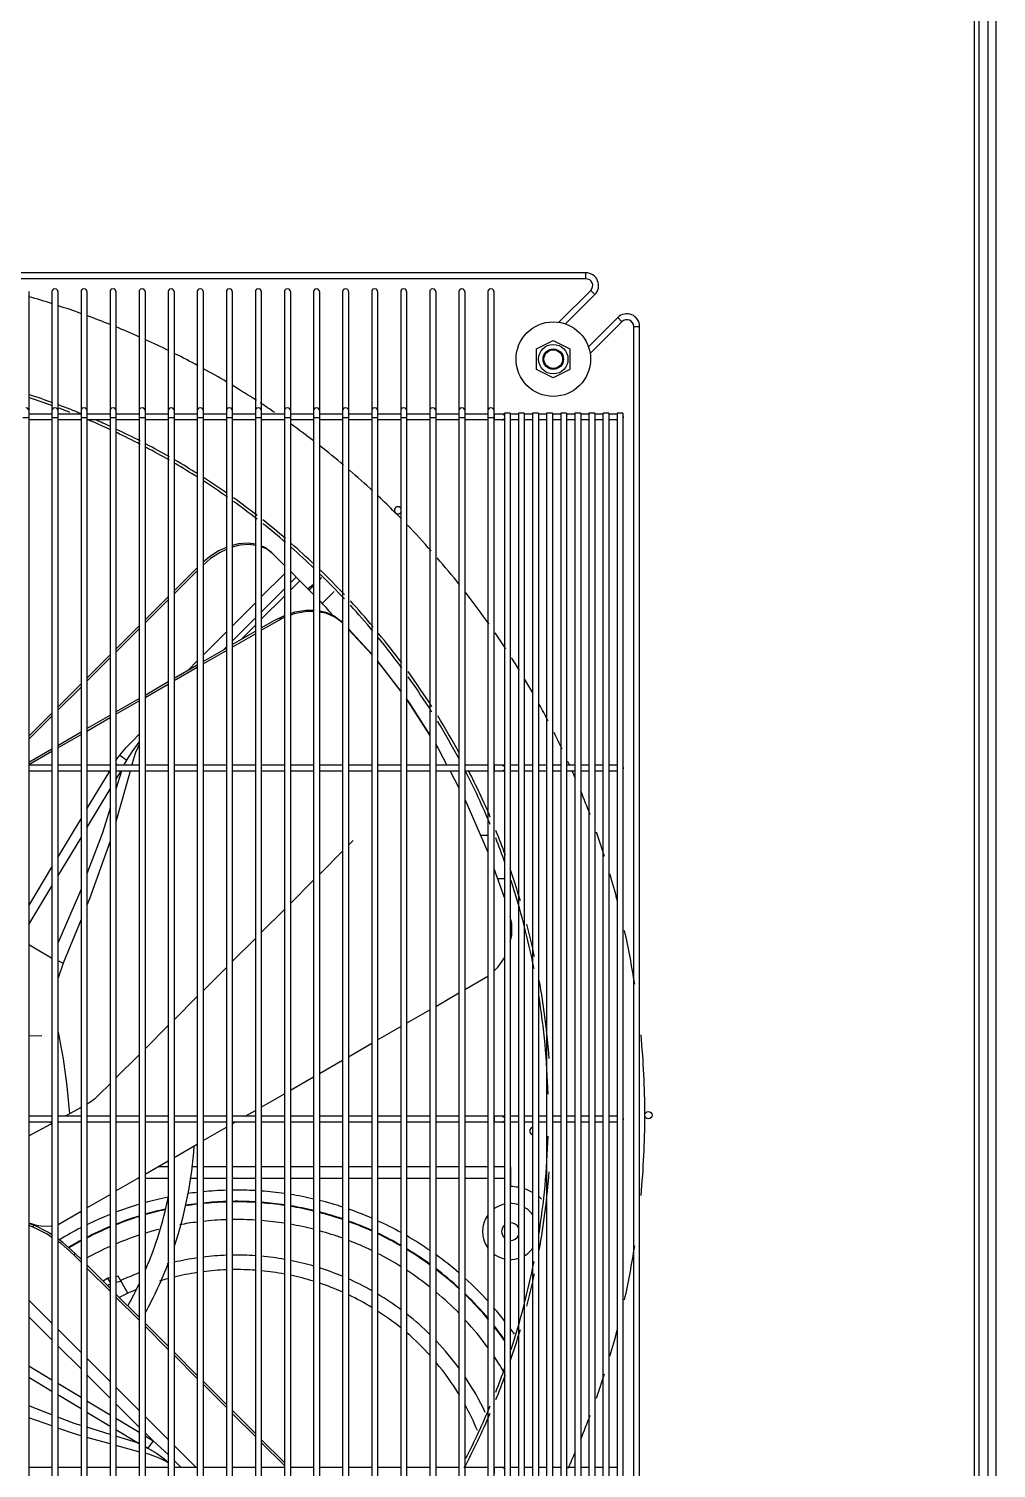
# Model space of a CAD drawing. Header units: metres. Extents: x -367 to 374, y -238 to 224.
# Drawn here: x 239.368 to 239.861, y 216.462 to 217.195 of the extents above; entities that cross this region are included whole.
import ezdxf
from ezdxf.enums import TextEntityAlignment as Align

# ---------------------------------------------------------------- set-up
doc = ezdxf.new("R2010")
doc.units = ezdxf.units.M
for name, color, linetype in [('ELE-ALIMENTADORES', 160, 'Continuous'), ('LA_BAU_BASES GERAIS_R00$0$ARQ-XREF-ATT', 8, 'Continuous'), ('LA_BAU_BASES GERAIS_R00$0$BASE', 253, 'Continuous'), ('LA_BAU_BASES GERAIS_R00$0$dutos', 31, 'Continuous')]:
    doc.layers.add(name, color=color, linetype=linetype)
doc.styles.add('LA_BAU_BASES GERAIS_R00$0$R60-125-RS', font='romans.shx', dxfattribs={"height": 0.19})
doc.styles.add('LA_BAU_BASES GERAIS_R00$0$R80-100-RS', font='romans.shx', dxfattribs={"height": 0.203})

# ---------------------------------------------------------------- blocks, each defined once
blk = doc.blocks.new('LA_BAU_BASES GERAIS_R00$0$A$C5BA41825')
at = {"layer": 'LA_BAU_BASES GERAIS_R00$0$dutos', "color": 251}
for p, q in [((-26.9, 40.29707), (-26.9, 38.10707)), ((-26.89745, 38.10962), (-26.89745, 40.29452)), ((-26.88867, 38.10962), (-26.88867, 40.29452)), ((-26.893, 40.24862), (-26.893, 38.20862)), ((-27.09791, 39.13096), (-27.90579, 39.13096)), ((-27.09791, 39.12796), (-27.90579, 39.12796)), ((-27.09791, 39.12796), (-27.09791, 39.13096)), ((-27.38197, 39.12149), (-27.38197, 38.27556)), ((-27.37015, 39.12149), (-27.37015, 38.27556)), ((-27.36715, 39.12149), (-27.36715, 38.27556)), ((-27.35533, 39.12149), (-27.35533, 38.27556)), ((-27.35233, 39.12149), (-27.35233, 38.27556)), ((-27.34051, 39.12149), (-27.34051, 38.27556)), ((-27.33751, 39.12149), (-27.33751, 38.27556)), ((-27.32569, 39.12149), (-27.32569, 38.27556)), ((-27.32269, 39.12149), (-27.32269, 38.27556)), ((-27.31087, 39.12149), (-27.31087, 38.27556)), ((-27.30787, 39.12149), (-27.30787, 38.27556)), ((-27.29605, 39.12149), (-27.29605, 38.27556)), ((-27.29305, 39.12149), (-27.29305, 38.27556)), ((-27.28123, 39.12149), (-27.28123, 38.27556)), ((-27.27823, 39.12149), (-27.27823, 38.27556)), ((-27.26641, 39.12149), (-27.26641, 38.27556)), ((-27.26341, 39.12149), (-27.26341, 38.27556)), ((-27.25159, 39.12149), (-27.25159, 38.27556)), ((-27.24859, 39.12149), (-27.24859, 38.27556)), ((-27.23677, 39.12149), (-27.23677, 38.27556)), ((-27.23377, 39.12149), (-27.23377, 38.27556)), ((-27.22195, 39.12149), (-27.22195, 38.27556)), ((-27.21895, 39.12149), (-27.21895, 38.27556)), ((-27.20713, 39.12149), (-27.20713, 38.27556)), ((-27.20413, 39.12149), (-27.20413, 38.27556)), ((-27.19231, 39.12149), (-27.19231, 38.27556)), ((-27.18931, 39.12149), (-27.18931, 38.27556)), ((-27.17749, 39.12149), (-27.17749, 38.27556)), ((-27.17449, 39.12149), (-27.17449, 38.27556)), ((-27.16267, 39.12149), (-27.16267, 38.27556)), ((-27.15967, 39.12149), (-27.15967, 38.27556)), ((-27.14785, 39.12149), (-27.14785, 38.27556)), ((-27.14485, 39.12149), (-27.14485, 38.27556)), ((-27.11168, 39.10573), (-27.09543, 39.12198)), ((-27.10828, 39.10489), (-27.09331, 39.11986)), ((-27.09543, 39.12198), (-27.09331, 39.11986)), ((-27.08163, 39.10818), (-27.0966, 39.09321)), ((-27.07951, 39.10606), (-27.09576, 39.0898)), ((-27.07951, 39.10606), (-27.08163, 39.10818)), ((-27.07353, 39.10358), (-27.07053, 39.10358)), ((-27.07353, 38.29569), (-27.07353, 39.10358)), ((-27.07053, 38.29569), (-27.07053, 39.10358)), ((-27.12303, 39.09228), (-27.11453, 39.09641)), ((-27.12303, 39.08164), (-27.12303, 39.09228)), ((-27.11453, 39.09641), (-27.10603, 39.09228)), ((-27.10603, 39.09228), (-27.10603, 39.08164)), ((-27.11453, 39.07751), (-27.12303, 39.08164)), ((-27.10603, 39.08164), (-27.11453, 39.07751)), ((-27.38197, 39.05696), (-27.38497, 39.05696)), ((-27.37015, 39.05896), (-27.38197, 39.05896)), ((-27.37015, 39.05596), (-27.38197, 39.05596)), ((-27.36715, 39.05696), (-27.37015, 39.05696)), ((-27.35533, 39.05896), (-27.36715, 39.05896)), ((-27.35533, 39.05596), (-27.36715, 39.05596)), ((-27.35233, 39.05696), (-27.35533, 39.05696)), ((-27.34051, 39.05896), (-27.35233, 39.05896)), ((-27.34051, 39.05596), (-27.35233, 39.05596)), ((-27.33751, 39.05696), (-27.34051, 39.05696)), ((-27.32569, 39.05896), (-27.33751, 39.05896)), ((-27.32569, 39.05596), (-27.33751, 39.05596)), ((-27.32269, 39.05696), (-27.32569, 39.05696)), ((-27.31087, 39.05896), (-27.32269, 39.05896)), ((-27.31087, 39.05596), (-27.32269, 39.05596)), ((-27.30787, 39.05696), (-27.31087, 39.05696)), ((-27.29605, 39.05896), (-27.30787, 39.05896)), ((-27.29605, 39.05596), (-27.30787, 39.05596)), ((-27.29305, 39.05696), (-27.29605, 39.05696)), ((-27.28123, 39.05896), (-27.29305, 39.05896)), ((-27.28123, 39.05596), (-27.29305, 39.05596)), ((-27.27823, 39.05696), (-27.28123, 39.05696)), ((-27.26641, 39.05896), (-27.27823, 39.05896)), ((-27.26641, 39.05596), (-27.27823, 39.05596)), ((-27.26341, 39.05696), (-27.26641, 39.05696)), ((-27.25159, 39.05896), (-27.26341, 39.05896)), ((-27.25159, 39.05596), (-27.26341, 39.05596)), ((-27.24859, 39.05696), (-27.25159, 39.05696)), ((-27.23677, 39.05896), (-27.24859, 39.05896)), ((-27.23677, 39.05596), (-27.24859, 39.05596)), ((-27.23377, 39.05696), (-27.23677, 39.05696)), ((-27.22195, 39.05896), (-27.23377, 39.05896)), ((-27.22195, 39.05596), (-27.23377, 39.05596)), ((-27.21895, 39.05696), (-27.22195, 39.05696)), ((-27.20713, 39.05896), (-27.21895, 39.05896)), ((-27.20713, 39.05596), (-27.21895, 39.05596)), ((-27.20413, 39.05696), (-27.20713, 39.05696)), ((-27.19231, 39.05896), (-27.20413, 39.05896)), ((-27.19231, 39.05596), (-27.20413, 39.05596)), ((-27.18931, 39.05696), (-27.19231, 39.05696)), ((-27.17749, 39.05896), (-27.18931, 39.05896)), ((-27.17749, 39.05596), (-27.18931, 39.05596)), ((-27.17449, 39.05696), (-27.17749, 39.05696)), ((-27.16267, 39.05896), (-27.17449, 39.05896)), ((-27.16267, 39.05596), (-27.17449, 39.05596)), ((-27.15967, 39.05696), (-27.16267, 39.05696)), ((-27.14785, 39.05896), (-27.15967, 39.05896)), ((-27.14785, 39.05596), (-27.15967, 39.05596)), ((-27.14485, 39.05696), (-27.14785, 39.05696)), ((-27.13947, 39.05896), (-27.14485, 39.05896)), ((-27.13947, 39.05596), (-27.14485, 39.05596)), ((-27.14453, 39.05596), (-27.14453, 39.05896)), ((-27.13648, 39.05946), (-27.13947, 39.05946)), ((-27.13947, 39.05946), (-27.13947, 38.33946)), ((-27.13647, 39.05946), (-27.13647, 38.33946)), ((-27.13228, 39.05896), (-27.13647, 39.05896)), ((-27.13229, 39.05596), (-27.13647, 39.05596)), ((-27.13229, 39.05946), (-27.13229, 38.33946)), ((-27.12929, 39.05946), (-27.13228, 39.05946)), ((-27.12929, 39.05946), (-27.12929, 38.33946)), ((-27.1251, 39.05896), (-27.12929, 39.05896)), ((-27.1251, 39.05596), (-27.12929, 39.05596)), ((-27.12211, 39.05946), (-27.1251, 39.05946)), ((-27.1251, 39.05946), (-27.1251, 38.33946)), ((-27.1221, 39.05946), (-27.1221, 38.33946)), ((-27.11791, 39.05896), (-27.1221, 39.05896)), ((-27.11792, 39.05596), (-27.1221, 39.05596)), ((-27.11792, 39.05946), (-27.11792, 38.33946)), ((-27.11492, 39.05946), (-27.11791, 39.05946)), ((-27.11492, 39.05946), (-27.11492, 38.33946)), ((-27.11073, 39.05896), (-27.11492, 39.05896)), ((-27.11073, 39.05596), (-27.11492, 39.05596)), ((-27.10774, 39.05946), (-27.11073, 39.05946)), ((-27.11073, 39.05946), (-27.11073, 38.33946)), ((-27.10773, 39.05946), (-27.10773, 38.33946)), ((-27.10354, 39.05896), (-27.10773, 39.05896)), ((-27.10355, 39.05596), (-27.10773, 39.05596)), ((-27.10355, 39.05946), (-27.10355, 38.33946)), ((-27.10055, 39.05946), (-27.10354, 39.05946)), ((-27.10055, 39.05946), (-27.10055, 38.33946)), ((-27.09636, 39.05896), (-27.10055, 39.05896)), ((-27.09636, 39.05596), (-27.10055, 39.05596)), ((-27.09337, 39.05946), (-27.09636, 39.05946)), ((-27.09636, 39.05946), (-27.09636, 38.33946)), ((-27.09336, 39.05946), (-27.09336, 38.33946)), ((-27.08917, 39.05896), (-27.09336, 39.05896)), ((-27.08918, 39.05596), (-27.09336, 39.05596)), ((-27.08918, 39.05946), (-27.08918, 38.33946)), ((-27.08618, 39.05946), (-27.08917, 39.05946)), ((-27.08618, 39.05946), (-27.08618, 38.33946)), ((-27.08199, 39.05896), (-27.08618, 39.05896)), ((-27.08199, 39.05596), (-27.08618, 39.05596)), ((-27.079, 39.05946), (-27.08199, 39.05946)), ((-27.08199, 39.05946), (-27.08199, 38.33946)), ((-27.07899, 39.05946), (-27.07899, 38.33946)), ((-27.07868, 39.05746), (-27.07893, 39.05834)), ((-27.25747, 38.98768), (-27.25159, 38.9818)), ((-27.30787, 38.96882), (-27.29605, 38.98064)), ((-27.30787, 38.96727), (-27.29605, 38.97909)), ((-27.26341, 38.96573), (-27.25159, 38.97755)), ((-27.24859, 38.9788), (-27.24377, 38.97398)), ((-27.24859, 38.97287), (-27.24563, 38.97583)), ((-27.24859, 38.96916), (-27.24377, 38.97398)), ((-27.23677, 38.96698), (-27.24377, 38.97398)), ((-27.23677, 38.97213), (-27.23958, 38.96979)), ((-27.23271, 38.97552), (-27.23377, 38.97445)), ((-27.23271, 38.97552), (-27.23377, 38.97463)), ((-27.32269, 38.954), (-27.31087, 38.96582)), ((-27.26341, 38.95805), (-27.25159, 38.96987)), ((-27.26341, 38.95434), (-27.25159, 38.96616)), ((-27.23677, 38.97145), (-27.23901, 38.96922)), ((-27.22625, 38.9685), (-27.23227, 38.96248)), ((-27.32269, 38.95245), (-27.31087, 38.96427)), ((-27.27823, 38.95091), (-27.26641, 38.96273)), ((-27.33751, 38.93918), (-27.32569, 38.951)), ((-27.27823, 38.94323), (-27.26641, 38.95505)), ((-27.27375, 38.944), (-27.26641, 38.95134)), ((-27.26341, 38.94872), (-27.25225, 38.95516)), ((-27.26341, 38.94997), (-27.25678, 38.9538)), ((-27.25159, 38.95539), (-27.25225, 38.95516)), ((-27.22222, 38.95271), (-27.22263, 38.95342)), ((-27.22209, 38.95283), (-27.22263, 38.95342)), ((-27.22222, 38.95271), (-27.22195, 38.95242)), ((-27.33751, 38.93763), (-27.32569, 38.94945)), ((-27.29305, 38.93609), (-27.28123, 38.94791)), ((-27.27823, 38.94141), (-27.26641, 38.94823)), ((-27.27823, 38.94016), (-27.26641, 38.94699)), ((-27.20713, 38.93664), (-27.21895, 38.94943)), ((-27.21895, 38.94917), (-27.20713, 38.93637)), ((-27.35233, 38.92436), (-27.34051, 38.93618)), ((-27.29305, 38.93285), (-27.28123, 38.93968)), ((-27.29305, 38.9316), (-27.28123, 38.93843)), ((-27.28254, 38.93892), (-27.28123, 38.94023)), ((-27.35233, 38.92281), (-27.34051, 38.93463)), ((-27.30787, 38.9243), (-27.29605, 38.93112)), ((-27.30787, 38.92305), (-27.29605, 38.92987)), ((-27.30071, 38.92843), (-27.29605, 38.93309)), ((-27.19231, 38.9177), (-27.20413, 38.9332)), ((-27.20413, 38.93303), (-27.19231, 38.91753)), ((-27.36715, 38.90954), (-27.35533, 38.92136)), ((-27.32269, 38.91574), (-27.31087, 38.92256)), ((-27.32269, 38.91449), (-27.31087, 38.92132)), ((-27.36715, 38.90799), (-27.35533, 38.91981)), ((-27.33751, 38.90718), (-27.32569, 38.91401)), ((-27.38197, 38.89472), (-27.37015, 38.90654)), ((-27.33751, 38.90594), (-27.32569, 38.91276)), ((-27.38197, 38.89317), (-27.37015, 38.90499)), ((-27.35233, 38.89863), (-27.34051, 38.90545)), ((-27.35233, 38.89738), (-27.34051, 38.9042)), ((-27.36715, 38.89007), (-27.35533, 38.8969)), ((-27.36715, 38.88882), (-27.35533, 38.89565)), ((-27.38197, 38.88151), (-27.37015, 38.88834)), ((-27.38197, 38.88027), (-27.37015, 38.88709)), ((-27.33559, 38.8851), (-27.33195, 38.88251)), ((-27.17364, 38.88921), (-27.17449, 38.89055)), ((-27.17449, 38.89049), (-27.17324, 38.88851)), ((-27.17324, 38.88851), (-27.16874, 38.87996)), ((-27.37015, 38.87996), (-27.38197, 38.87996)), ((-27.37015, 38.87696), (-27.38197, 38.87696)), ((-27.35533, 38.87996), (-27.36715, 38.87996)), ((-27.35533, 38.87696), (-27.36715, 38.87696)), ((-27.34051, 38.87996), (-27.35233, 38.87996)), ((-27.35233, 38.85763), (-27.34072, 38.87696)), ((-27.34051, 38.87696), (-27.35233, 38.87696)), ((-27.33751, 38.88066), (-27.33635, 38.87996)), ((-27.32569, 38.87996), (-27.33751, 38.87996)), ((-27.33034, 38.87696), (-27.33751, 38.85107)), ((-27.33471, 38.87696), (-27.33751, 38.8678)), ((-27.33751, 38.87266), (-27.33493, 38.87696)), ((-27.32569, 38.87696), (-27.33751, 38.87696)), ((-27.31087, 38.87996), (-27.32269, 38.87996)), ((-27.31087, 38.87696), (-27.32269, 38.87696)), ((-27.29605, 38.87996), (-27.30787, 38.87996)), ((-27.29605, 38.87696), (-27.30787, 38.87696)), ((-27.28123, 38.87996), (-27.29305, 38.87996)), ((-27.28123, 38.87696), (-27.29305, 38.87696)), ((-27.26641, 38.87996), (-27.27823, 38.87996)), ((-27.26641, 38.87696), (-27.27823, 38.87696)), ((-27.25159, 38.87996), (-27.26341, 38.87996)), ((-27.25159, 38.87696), (-27.26341, 38.87696)), ((-27.23677, 38.87996), (-27.24859, 38.87996)), ((-27.23677, 38.87696), (-27.24859, 38.87696)), ((-27.22195, 38.87996), (-27.23377, 38.87996)), ((-27.22195, 38.87696), (-27.23377, 38.87696)), ((-27.20713, 38.87996), (-27.21895, 38.87996)), ((-27.20713, 38.87696), (-27.21895, 38.87696)), ((-27.19231, 38.87996), (-27.20413, 38.87996)), ((-27.19231, 38.87696), (-27.20413, 38.87696)), ((-27.17749, 38.87996), (-27.18931, 38.87996)), ((-27.17749, 38.87696), (-27.18931, 38.87696)), ((-27.16267, 38.87996), (-27.17449, 38.87996)), ((-27.16267, 38.87696), (-27.17449, 38.87696)), ((-27.16716, 38.87696), (-27.16267, 38.86843)), ((-27.14785, 38.87996), (-27.15967, 38.87996)), ((-27.14785, 38.87696), (-27.15967, 38.87696)), ((-27.13947, 38.87996), (-27.14485, 38.87996)), ((-27.13947, 38.87696), (-27.14485, 38.87696)), ((-27.14453, 38.87696), (-27.14453, 38.87996)), ((-27.13229, 38.87996), (-27.13647, 38.87996)), ((-27.13229, 38.87696), (-27.13647, 38.87696)), ((-27.1251, 38.87996), (-27.12929, 38.87996)), ((-27.1251, 38.87696), (-27.12929, 38.87696)), ((-27.11792, 38.87996), (-27.1221, 38.87996)), ((-27.11792, 38.87696), (-27.1221, 38.87696)), ((-27.11073, 38.87996), (-27.11492, 38.87996)), ((-27.11073, 38.87696), (-27.11492, 38.87696)), ((-27.10355, 38.87996), (-27.10773, 38.87996)), ((-27.10355, 38.87696), (-27.10773, 38.87696)), ((-27.09636, 38.87996), (-27.10055, 38.87996)), ((-27.09636, 38.87696), (-27.10055, 38.87696)), ((-27.08918, 38.87996), (-27.09336, 38.87996)), ((-27.08918, 38.87696), (-27.09336, 38.87696)), ((-27.08199, 38.87996), (-27.08618, 38.87996)), ((-27.08199, 38.87696), (-27.08618, 38.87696)), ((-27.35233, 38.848), (-27.34051, 38.86767)), ((-27.15967, 38.86272), (-27.14785, 38.83556)), ((-27.36715, 38.83297), (-27.35533, 38.85264)), ((-27.36715, 38.82334), (-27.35533, 38.84301)), ((-27.21895, 38.83911), (-27.21649, 38.84157)), ((-27.14785, 38.8442), (-27.15161, 38.8442)), ((-27.23377, 38.82429), (-27.22195, 38.83611)), ((-27.38197, 38.8083), (-27.37015, 38.82798)), ((-27.14485, 38.82728), (-27.13947, 38.81217)), ((-27.38197, 38.79867), (-27.37015, 38.81834)), ((-27.24859, 38.80947), (-27.23677, 38.82129)), ((-27.13947, 38.82197), (-27.14296, 38.82197)), ((-27.26341, 38.79465), (-27.25159, 38.80647)), ((-27.35533, 38.80129), (-27.36448, 38.77911)), ((-27.38197, 38.78861), (-27.37045, 38.78169)), ((-27.27823, 38.77983), (-27.26641, 38.79165)), ((-27.37015, 38.78238), (-27.37045, 38.78169)), ((-27.37045, 38.78169), (-27.37015, 38.78157)), ((-27.29305, 38.76501), (-27.28123, 38.77683)), ((-27.15967, 38.76557), (-27.14785, 38.77239)), ((-27.30787, 38.75019), (-27.29605, 38.76201)), ((-27.17449, 38.75701), (-27.16267, 38.76384)), ((-27.18931, 38.74845), (-27.17749, 38.75528)), ((-27.32269, 38.73537), (-27.31087, 38.74719)), ((-27.20413, 38.7399), (-27.19231, 38.74672)), ((-27.38197, 38.74197), (-27.37537, 38.74211)), ((-27.21895, 38.73134), (-27.20713, 38.73817)), ((-27.33751, 38.72055), (-27.32569, 38.73237)), ((-27.23377, 38.72279), (-27.22195, 38.72961)), ((-27.34636, 38.7117), (-27.34051, 38.71755)), ((-27.24859, 38.71423), (-27.23677, 38.72105)), ((-27.26341, 38.70567), (-27.25159, 38.7125)), ((-27.37015, 38.70096), (-27.38197, 38.70096)), ((-27.35533, 38.70096), (-27.36715, 38.70096)), ((-27.35533, 38.70543), (-27.36117, 38.70229)), ((-27.34051, 38.70096), (-27.35233, 38.70096)), ((-27.32569, 38.70096), (-27.33751, 38.70096)), ((-27.31087, 38.70096), (-27.32269, 38.70096)), ((-27.29605, 38.70096), (-27.30787, 38.70096)), ((-27.28123, 38.70096), (-27.29305, 38.70096)), ((-27.26641, 38.70096), (-27.27823, 38.70096)), ((-27.27158, 38.70096), (-27.26641, 38.70394)), ((-27.25159, 38.70096), (-27.26341, 38.70096)), ((-27.23677, 38.70096), (-27.24859, 38.70096)), ((-27.22195, 38.70096), (-27.23377, 38.70096)), ((-27.20713, 38.70096), (-27.21895, 38.70096)), ((-27.19231, 38.70096), (-27.20413, 38.70096)), ((-27.17749, 38.70096), (-27.18931, 38.70096)), ((-27.16267, 38.70096), (-27.17449, 38.70096)), ((-27.14785, 38.70096), (-27.15967, 38.70096)), ((-27.13947, 38.70096), (-27.14485, 38.70096)), ((-27.14453, 38.69796), (-27.14453, 38.70096)), ((-27.13229, 38.70096), (-27.13647, 38.70096)), ((-27.1251, 38.70096), (-27.12929, 38.70096)), ((-27.11792, 38.70096), (-27.1221, 38.70096)), ((-27.11073, 38.70096), (-27.11492, 38.70096)), ((-27.10355, 38.70096), (-27.10773, 38.70096)), ((-27.09636, 38.70096), (-27.10055, 38.70096)), ((-27.08918, 38.70096), (-27.09336, 38.70096)), ((-27.08199, 38.70096), (-27.08618, 38.70096)), ((-27.37015, 38.69796), (-27.38197, 38.69796)), ((-27.38197, 38.69109), (-27.37063, 38.69719)), ((-27.37068, 38.69796), (-27.37063, 38.69719)), ((-27.37015, 38.69745), (-27.37063, 38.69719)), ((-27.35533, 38.69796), (-27.36715, 38.69796)), ((-27.34051, 38.69796), (-27.35233, 38.69796)), ((-27.32569, 38.69796), (-27.33751, 38.69796)), ((-27.31087, 38.69796), (-27.32269, 38.69796)), ((-27.29605, 38.69796), (-27.30787, 38.69796)), ((-27.28123, 38.69796), (-27.29305, 38.69796)), ((-27.29305, 38.68856), (-27.28123, 38.69538)), ((-27.26641, 38.69796), (-27.27823, 38.69796)), ((-27.27823, 38.69712), (-27.27678, 38.69796)), ((-27.25159, 38.69796), (-27.26341, 38.69796)), ((-27.23677, 38.69796), (-27.24859, 38.69796)), ((-27.22195, 38.69796), (-27.23377, 38.69796)), ((-27.20713, 38.69796), (-27.21895, 38.69796)), ((-27.19231, 38.69796), (-27.20413, 38.69796)), ((-27.17749, 38.69796), (-27.18931, 38.69796)), ((-27.16267, 38.69796), (-27.17449, 38.69796)), ((-27.14785, 38.69796), (-27.15967, 38.69796)), ((-27.13947, 38.69796), (-27.14485, 38.69796)), ((-27.13229, 38.69796), (-27.13647, 38.69796)), ((-27.1251, 38.69796), (-27.12929, 38.69796)), ((-27.11792, 38.69796), (-27.1221, 38.69796)), ((-27.11073, 38.69796), (-27.11492, 38.69796)), ((-27.10355, 38.69796), (-27.10773, 38.69796)), ((-27.09636, 38.69796), (-27.10055, 38.69796)), ((-27.08918, 38.69796), (-27.09336, 38.69796)), ((-27.08199, 38.69796), (-27.08618, 38.69796)), ((-27.30787, 38.68), (-27.29605, 38.68683)), ((-27.32269, 38.67145), (-27.31087, 38.67827)), ((-27.31087, 38.67523), (-27.31613, 38.67523)), ((-27.29605, 38.67523), (-27.29907, 38.67523)), ((-27.28123, 38.67523), (-27.29305, 38.67523)), ((-27.26641, 38.67523), (-27.27823, 38.67523)), ((-27.25159, 38.67523), (-27.26341, 38.67523)), ((-27.23677, 38.67523), (-27.24859, 38.67523)), ((-27.22195, 38.67523), (-27.23377, 38.67523)), ((-27.20713, 38.67523), (-27.21895, 38.67523)), ((-27.19231, 38.67523), (-27.20413, 38.67523)), ((-27.17749, 38.67523), (-27.18931, 38.67523)), ((-27.16267, 38.67523), (-27.17449, 38.67523)), ((-27.14785, 38.67523), (-27.15967, 38.67523)), ((-27.13947, 38.67523), (-27.14485, 38.67523)), ((-27.13635, 38.67523), (-27.13635, 38.66513)), ((-27.33751, 38.66289), (-27.32569, 38.66972)), ((-27.32569, 38.66923), (-27.32653, 38.66923)), ((-27.31087, 38.66923), (-27.32269, 38.66923)), ((-27.29605, 38.66923), (-27.2999, 38.66923)), ((-27.28123, 38.66923), (-27.29305, 38.66923)), ((-27.26641, 38.66923), (-27.27823, 38.66923)), ((-27.25159, 38.66923), (-27.26341, 38.66923)), ((-27.23677, 38.66923), (-27.24859, 38.66923)), ((-27.22195, 38.66923), (-27.23377, 38.66923)), ((-27.20713, 38.66923), (-27.21895, 38.66923)), ((-27.19231, 38.66923), (-27.20413, 38.66923)), ((-27.17749, 38.66923), (-27.18931, 38.66923)), ((-27.16267, 38.66923), (-27.17449, 38.66923)), ((-27.14785, 38.66923), (-27.15967, 38.66923)), ((-27.13947, 38.66923), (-27.14485, 38.66923)), ((-27.35233, 38.65433), (-27.34051, 38.66116)), ((-27.36668, 38.64605), (-27.35533, 38.6526)), ((-27.38197, 38.6468), (-27.38184, 38.64672)), ((-27.38197, 38.64656), (-27.37927, 38.64542)), ((-27.38197, 38.64546), (-27.38005, 38.64465)), ((-27.38005, 38.64465), (-27.37927, 38.64542)), ((-27.36715, 38.64593), (-27.36668, 38.64605)), ((-27.35825, 38.6311), (-27.35902, 38.63032)), ((-27.35902, 38.63032), (-27.35533, 38.62663)), ((-27.35825, 38.6311), (-27.35533, 38.62818)), ((-27.35233, 38.62518), (-27.34051, 38.61336)), ((-27.35233, 38.62363), (-27.34051, 38.61181)), ((-27.34162, 38.6184), (-27.34411, 38.61696)), ((-27.34051, 38.61538), (-27.34179, 38.61464)), ((-27.34051, 38.61862), (-27.34162, 38.6184)), ((-27.34051, 38.61649), (-27.34162, 38.6184)), ((-27.33643, 38.61942), (-27.33751, 38.61921)), ((-27.33485, 38.61668), (-27.33751, 38.61616)), ((-27.33143, 38.61075), (-27.33643, 38.61942)), ((-27.38197, 38.60727), (-27.37015, 38.59545)), ((-27.33751, 38.61036), (-27.32569, 38.59854)), ((-27.33751, 38.60881), (-27.32569, 38.59699)), ((-27.38197, 38.59882), (-27.37015, 38.587)), ((-27.36715, 38.59245), (-27.35533, 38.58063)), ((-27.32269, 38.59554), (-27.31087, 38.58372)), ((-27.32269, 38.59399), (-27.31087, 38.58217)), ((-27.36715, 38.584), (-27.35533, 38.57218)), ((-27.35233, 38.57763), (-27.34051, 38.56581)), ((-27.30787, 38.58072), (-27.29605, 38.5689)), ((-27.30787, 38.57917), (-27.29605, 38.56735)), ((-27.38197, 38.57377), (-27.37015, 38.56667)), ((-27.35233, 38.56918), (-27.34051, 38.55736)), ((-27.38197, 38.56798), (-27.37015, 38.56088)), ((-27.36715, 38.56487), (-27.35533, 38.55776)), ((-27.33751, 38.56281), (-27.32569, 38.55099)), ((-27.29305, 38.5659), (-27.28123, 38.55408)), ((-27.29305, 38.56435), (-27.28123, 38.55253)), ((-27.36715, 38.55908), (-27.35533, 38.55198)), ((-27.35233, 38.55596), (-27.34051, 38.54886)), ((-27.33751, 38.55436), (-27.32569, 38.54254)), ((-27.37015, 38.54877), (-27.38197, 38.55329)), ((-27.37015, 38.54311), (-27.38197, 38.54733)), ((-27.35233, 38.55017), (-27.34051, 38.54307)), ((-27.33751, 38.54706), (-27.32569, 38.53995)), ((-27.32269, 38.54799), (-27.31087, 38.53617)), ((-27.27823, 38.55108), (-27.26641, 38.53926)), ((-27.27823, 38.54953), (-27.26641, 38.53771)), ((-27.34051, 38.53879), (-27.35233, 38.54241)), ((-27.33751, 38.54127), (-27.32601, 38.53436)), ((-27.32269, 38.53954), (-27.31862, 38.53547)), ((-27.34051, 38.53403), (-27.35233, 38.5373)), ((-27.32601, 38.53436), (-27.33751, 38.53787)), ((-27.32589, 38.52998), (-27.33751, 38.5332)), ((-27.32569, 38.53489), (-27.32601, 38.53436)), ((-27.32601, 38.53436), (-27.32569, 38.5342)), ((-27.32269, 38.53265), (-27.32121, 38.53183)), ((-27.31862, 38.53547), (-27.32121, 38.53183)), ((-27.30787, 38.53317), (-27.29666, 38.52196)), ((-27.26341, 38.53626), (-27.25159, 38.52444)), ((-27.26341, 38.53471), (-27.25159, 38.52289)), ((-27.32569, 38.531), (-27.32589, 38.52998)), ((-27.32569, 38.52993), (-27.32589, 38.52998)), ((-27.30787, 38.52549), (-27.30434, 38.52196)), ((-27.37015, 38.52196), (-27.38197, 38.52196)), ((-27.35533, 38.52196), (-27.36715, 38.52196)), ((-27.34051, 38.52196), (-27.35233, 38.52196)), ((-27.32569, 38.52196), (-27.33751, 38.52196)), ((-27.31087, 38.52196), (-27.32269, 38.52196)), ((-27.29605, 38.52196), (-27.30787, 38.52196)), ((-27.28123, 38.52196), (-27.29305, 38.52196)), ((-27.26641, 38.52196), (-27.27823, 38.52196)), ((-27.25159, 38.52196), (-27.26341, 38.52196)), ((-27.23677, 38.52196), (-27.24859, 38.52196)), ((-27.22195, 38.52196), (-27.23377, 38.52196)), ((-27.20713, 38.52196), (-27.21895, 38.52196)), ((-27.19231, 38.52196), (-27.20413, 38.52196)), ((-27.17749, 38.52196), (-27.18931, 38.52196)), ((-27.16267, 38.52196), (-27.17449, 38.52196)), ((-27.14785, 38.52196), (-27.15967, 38.52196)), ((-27.13947, 38.52196), (-27.14485, 38.52196)), ((-27.14453, 38.51896), (-27.14453, 38.52196)), ((-27.13229, 38.52196), (-27.13647, 38.52196)), ((-27.1251, 38.52196), (-27.12929, 38.52196)), ((-27.11792, 38.52196), (-27.1221, 38.52196)), ((-27.11073, 38.52196), (-27.11492, 38.52196)), ((-27.10355, 38.52196), (-27.10773, 38.52196)), ((-27.09636, 38.52196), (-27.10055, 38.52196)), ((-27.08918, 38.52196), (-27.09336, 38.52196)), ((-27.08199, 38.52196), (-27.08618, 38.52196))]:
    blk.add_line(p, q, dxfattribs=at)
for points in [[(-27.36865, 39.1228), (-27.36953, 39.12255), (-27.37008, 39.1219), (-27.37015, 39.12149)], [(-27.36716, 39.12149), (-27.36722, 39.1219), (-27.36777, 39.12255), (-27.36865, 39.1228)], [(-27.35383, 39.1228), (-27.35471, 39.12255), (-27.35526, 39.1219), (-27.35533, 39.12149)], [(-27.35234, 39.12149), (-27.3524, 39.1219), (-27.35295, 39.12255), (-27.35383, 39.1228)], [(-27.33901, 39.1228), (-27.33989, 39.12255), (-27.34044, 39.1219), (-27.34051, 39.12149)], [(-27.33752, 39.12149), (-27.33758, 39.1219), (-27.33813, 39.12255), (-27.33901, 39.1228)], [(-27.32419, 39.1228), (-27.32507, 39.12255), (-27.32562, 39.1219), (-27.32569, 39.12149)], [(-27.3227, 39.12149), (-27.32276, 39.1219), (-27.32331, 39.12255), (-27.32419, 39.1228)], [(-27.30937, 39.1228), (-27.31025, 39.12255), (-27.3108, 39.1219), (-27.31087, 39.12149)], [(-27.30788, 39.12149), (-27.30794, 39.1219), (-27.30849, 39.12255), (-27.30937, 39.1228)], [(-27.29455, 39.1228), (-27.29543, 39.12255), (-27.29598, 39.1219), (-27.29605, 39.12149)], [(-27.29306, 39.12149), (-27.29312, 39.1219), (-27.29367, 39.12255), (-27.29455, 39.1228)], [(-27.27973, 39.1228), (-27.28061, 39.12255), (-27.28116, 39.1219), (-27.28123, 39.12149)], [(-27.27824, 39.12149), (-27.2783, 39.1219), (-27.27885, 39.12255), (-27.27973, 39.1228)], [(-27.26491, 39.1228), (-27.26579, 39.12255), (-27.26634, 39.1219), (-27.26641, 39.12149)], [(-27.26342, 39.12149), (-27.26348, 39.1219), (-27.26403, 39.12255), (-27.26491, 39.1228)], [(-27.25009, 39.1228), (-27.25097, 39.12255), (-27.25152, 39.1219), (-27.25159, 39.12149)], [(-27.2486, 39.12149), (-27.24866, 39.1219), (-27.24921, 39.12255), (-27.25009, 39.1228)], [(-27.23527, 39.1228), (-27.23615, 39.12255), (-27.2367, 39.1219), (-27.23677, 39.12149)], [(-27.23378, 39.12149), (-27.23384, 39.1219), (-27.23439, 39.12255), (-27.23527, 39.1228)], [(-27.22045, 39.1228), (-27.22133, 39.12255), (-27.22188, 39.1219), (-27.22195, 39.12149)], [(-27.21896, 39.12149), (-27.21902, 39.1219), (-27.21957, 39.12255), (-27.22045, 39.1228)], [(-27.20563, 39.1228), (-27.20651, 39.12255), (-27.20706, 39.1219), (-27.20713, 39.12149)], [(-27.20414, 39.12149), (-27.2042, 39.1219), (-27.20475, 39.12255), (-27.20563, 39.1228)], [(-27.19081, 39.1228), (-27.19169, 39.12255), (-27.19224, 39.1219), (-27.19231, 39.12149)], [(-27.18932, 39.12149), (-27.18938, 39.1219), (-27.18993, 39.12255), (-27.19081, 39.1228)], [(-27.17599, 39.1228), (-27.17687, 39.12255), (-27.17742, 39.1219), (-27.17749, 39.12149)], [(-27.1745, 39.12149), (-27.17456, 39.1219), (-27.17511, 39.12255), (-27.17599, 39.1228)], [(-27.16117, 39.1228), (-27.16205, 39.12255), (-27.1626, 39.1219), (-27.16267, 39.12149)], [(-27.15968, 39.12149), (-27.15974, 39.1219), (-27.16029, 39.12255), (-27.16117, 39.1228)], [(-27.14635, 39.1228), (-27.14723, 39.12255), (-27.14778, 39.1219), (-27.14785, 39.12149)], [(-27.14486, 39.12149), (-27.14492, 39.1219), (-27.14547, 39.12255), (-27.14635, 39.1228)], [(-27.38197, 39.06089), (-27.38204, 39.0613), (-27.38259, 39.06195), (-27.38347, 39.0622)], [(-27.36865, 39.0622), (-27.36953, 39.06195), (-27.37008, 39.0613), (-27.37015, 39.06089)], [(-27.36715, 39.06089), (-27.36722, 39.0613), (-27.36777, 39.06195), (-27.36865, 39.0622)], [(-27.35383, 39.0622), (-27.35471, 39.06195), (-27.35526, 39.0613), (-27.35533, 39.06089)], [(-27.35233, 39.06089), (-27.3524, 39.0613), (-27.35295, 39.06195), (-27.35383, 39.0622)], [(-27.33901, 39.0622), (-27.33989, 39.06195), (-27.34044, 39.0613), (-27.34051, 39.06089)], [(-27.33751, 39.06089), (-27.33758, 39.0613), (-27.33813, 39.06195), (-27.33901, 39.0622)], [(-27.32419, 39.0622), (-27.32507, 39.06195), (-27.32562, 39.0613), (-27.32569, 39.06089)], [(-27.32269, 39.06089), (-27.32276, 39.0613), (-27.32331, 39.06195), (-27.32419, 39.0622)], [(-27.30937, 39.0622), (-27.31025, 39.06195), (-27.3108, 39.0613), (-27.31087, 39.06089)], [(-27.30787, 39.06089), (-27.30794, 39.0613), (-27.30849, 39.06195), (-27.30937, 39.0622)], [(-27.29455, 39.0622), (-27.29543, 39.06195), (-27.29598, 39.0613), (-27.29605, 39.06089)], [(-27.29305, 39.06089), (-27.29312, 39.0613), (-27.29367, 39.06195), (-27.29455, 39.0622)], [(-27.27973, 39.0622), (-27.28061, 39.06195), (-27.28116, 39.0613), (-27.28123, 39.06089)], [(-27.27823, 39.06089), (-27.2783, 39.0613), (-27.27885, 39.06195), (-27.27973, 39.0622)], [(-27.26491, 39.0622), (-27.26579, 39.06195), (-27.26634, 39.0613), (-27.26641, 39.06089)], [(-27.26341, 39.06089), (-27.26348, 39.0613), (-27.26403, 39.06195), (-27.26491, 39.0622)], [(-27.25009, 39.0622), (-27.25097, 39.06195), (-27.25152, 39.0613), (-27.25159, 39.06089)], [(-27.24859, 39.06089), (-27.24866, 39.0613), (-27.24921, 39.06195), (-27.25009, 39.0622)], [(-27.23527, 39.0622), (-27.23615, 39.06195), (-27.2367, 39.0613), (-27.23677, 39.06089)], [(-27.23377, 39.06089), (-27.23384, 39.0613), (-27.23439, 39.06195), (-27.23527, 39.0622)], [(-27.22045, 39.0622), (-27.22133, 39.06195), (-27.22188, 39.0613), (-27.22195, 39.06089)], [(-27.21895, 39.06089), (-27.21902, 39.0613), (-27.21957, 39.06195), (-27.22045, 39.0622)], [(-27.20563, 39.0622), (-27.20651, 39.06195), (-27.20706, 39.0613), (-27.20713, 39.06089)], [(-27.20413, 39.06089), (-27.2042, 39.0613), (-27.20475, 39.06195), (-27.20563, 39.0622)], [(-27.19081, 39.0622), (-27.19169, 39.06195), (-27.19224, 39.0613), (-27.19231, 39.06089)], [(-27.18931, 39.06089), (-27.18938, 39.0613), (-27.18993, 39.06195), (-27.19081, 39.0622)], [(-27.17599, 39.0622), (-27.17687, 39.06195), (-27.17742, 39.0613), (-27.17749, 39.06089)], [(-27.17449, 39.06089), (-27.17456, 39.0613), (-27.17511, 39.06195), (-27.17599, 39.0622)], [(-27.16117, 39.0622), (-27.16205, 39.06195), (-27.1626, 39.0613), (-27.16267, 39.06089)], [(-27.15967, 39.06089), (-27.15974, 39.0613), (-27.16029, 39.06195), (-27.16117, 39.0622)], [(-27.14635, 39.0622), (-27.14723, 39.06195), (-27.14778, 39.0613), (-27.14785, 39.06089)], [(-27.14485, 39.06089), (-27.14492, 39.0613), (-27.14547, 39.06195), (-27.14635, 39.0622)], [(-27.13959, 39.05838), (-27.14019, 39.05888), (-27.1406, 39.05896)], [(-27.1406, 39.05596), (-27.14019, 39.05603), (-27.13953, 39.05657), (-27.13947, 39.05679)], [(-27.07899, 39.05652), (-27.07893, 39.05657), (-27.07868, 39.05746)], [(-27.28123, 38.991), (-27.2852, 38.98921), (-27.29003, 38.98609), (-27.29305, 38.98346)], [(-27.28123, 38.98988), (-27.28442, 38.98844), (-27.28925, 38.98531), (-27.29305, 38.98201)], [(-27.26641, 38.99269), (-27.27015, 38.99321), (-27.27506, 38.99284), (-27.27823, 38.992)], [(-27.26641, 38.99202), (-27.26938, 38.99243), (-27.27429, 38.99207), (-27.27823, 38.99102)], [(-27.25824, 38.98845), (-27.26158, 38.99097), (-27.26341, 38.9917)], [(-27.25747, 38.98768), (-27.2608, 38.99019), (-27.26341, 38.99124)], [(-27.24859, 38.9573), (-27.24614, 38.95809), (-27.24067, 38.95898), (-27.23677, 38.95896)], [(-27.23677, 38.95827), (-27.24096, 38.9582), (-27.24663, 38.95714), (-27.24859, 38.95645)], [(-27.23377, 38.95863), (-27.23058, 38.95801), (-27.22621, 38.95613), (-27.22263, 38.95342)], [(-27.22222, 38.95271), (-27.22593, 38.95549), (-27.23047, 38.95739), (-27.23377, 38.95797)], [(-27.25678, 38.9538), (-27.25162, 38.95632), (-27.25159, 38.95633)], [(-27.25678, 38.9538), (-27.25541, 38.95445), (-27.2539, 38.95491), (-27.25225, 38.95516)], [(-27.17749, 38.89529), (-27.18861, 38.91284), (-27.18931, 38.91377)], [(-27.18931, 38.9136), (-27.1882, 38.91214), (-27.17749, 38.89523)], [(-27.33559, 38.8851), (-27.3321, 38.88907), (-27.32883, 38.89257), (-27.3258, 38.89566)], [(-27.33195, 38.88251), (-27.32928, 38.8868), (-27.3266, 38.89053), (-27.32569, 38.89165)], [(-27.33751, 38.88223), (-27.337, 38.88304), (-27.33559, 38.8851)], [(-27.32569, 38.89054), (-27.3264, 38.88906), (-27.32749, 38.88649), (-27.32847, 38.88376), (-27.32934, 38.88087), (-27.32957, 38.87996)], [(-27.33335, 38.87996), (-27.33309, 38.88047), (-27.33195, 38.88251)], [(-27.13947, 38.87912), (-27.13953, 38.87934), (-27.14019, 38.87988), (-27.1406, 38.87996)], [(-27.1406, 38.87696), (-27.14019, 38.87703), (-27.13953, 38.87757), (-27.13947, 38.87779)], [(-27.07868, 38.87846), (-27.07893, 38.87934), (-27.07899, 38.87939)], [(-27.07899, 38.87752), (-27.07893, 38.87757), (-27.07868, 38.87846)], [(-27.34051, 38.85799), (-27.34435, 38.84545), (-27.35233, 38.82457)], [(-27.34051, 38.84121), (-27.35101, 38.81176), (-27.35233, 38.80856)], [(-27.35533, 38.81673), (-27.35656, 38.81351), (-27.36715, 38.78925)], [(-27.13647, 38.78976), (-27.13573, 38.79329), (-27.13571, 38.79923), (-27.13647, 38.80289)], [(-27.14485, 38.77498), (-27.14268, 38.7771), (-27.13947, 38.78177)], [(-27.36715, 38.78029), (-27.36654, 38.78002), (-27.36448, 38.77911)], [(-27.36448, 38.77911), (-27.36702, 38.77162), (-27.36715, 38.7708)], [(-27.36706, 38.74393), (-27.36446, 38.73024), (-27.36251, 38.71636), (-27.36117, 38.70229)], [(-27.34636, 38.7117), (-27.34852, 38.70974), (-27.35085, 38.708), (-27.35233, 38.70711)], [(-27.36117, 38.70229), (-27.36281, 38.7014), (-27.36361, 38.70096)], [(-27.13947, 38.70012), (-27.13953, 38.70034), (-27.14019, 38.70088), (-27.1406, 38.70096)], [(-27.07868, 38.69946), (-27.07893, 38.70034), (-27.07899, 38.70039)], [(-27.1406, 38.69796), (-27.14019, 38.69803), (-27.13953, 38.69857), (-27.13947, 38.69879)], [(-27.07899, 38.69852), (-27.07893, 38.69857), (-27.07868, 38.69946)], [(-27.38184, 38.64672), (-27.37825, 38.64546), (-27.37445, 38.64491), (-27.37051, 38.6451), (-27.37015, 38.64519)], [(-27.37015, 38.63922), (-27.37262, 38.64091), (-27.38005, 38.64465)], [(-27.37015, 38.64053), (-27.37185, 38.64168), (-27.37927, 38.64542)], [(-27.35825, 38.6311), (-27.36477, 38.63686), (-27.36715, 38.63848)], [(-27.35902, 38.63032), (-27.36554, 38.63608), (-27.36715, 38.63718)], [(-27.35533, 38.54332), (-27.35827, 38.54422), (-27.36715, 38.54762)], [(-27.35533, 38.53813), (-27.35914, 38.53919), (-27.36715, 38.54204)], [(-27.32262, 38.5381), (-27.32068, 38.53688), (-27.31862, 38.53547)], [(-27.32121, 38.53183), (-27.31693, 38.52916), (-27.31319, 38.52648), (-27.31087, 38.5246)], [(-27.31862, 38.53547), (-27.31465, 38.53198), (-27.31115, 38.52871), (-27.31087, 38.52843)], [(-27.31087, 38.52435), (-27.31225, 38.52512), (-27.31466, 38.52628), (-27.31724, 38.52736), (-27.31996, 38.52834), (-27.32269, 38.52917)], [(-27.13947, 38.52112), (-27.13953, 38.52134), (-27.14019, 38.52188), (-27.1406, 38.52196)]]:
    blk.add_lwpolyline(points, dxfattribs=at)
for centre, radius in [((-27.11453, 39.08696), 0.019), ((-27.11453, 39.08696), 0.0075), ((-27.11453, 39.08696), 0.0052), ((-27.11453, 39.08696), 0.00476), ((-27.06603, 38.70157), 0.00185)]:
    blk.add_circle(centre, radius, dxfattribs=at)
for centre, radius, start, end in [((-27.09791, 39.12446), 0.0065, 315, 90), ((-27.09791, 39.12446), 0.0035, 315, 90), ((-27.50203, 38.70157), 0.43418, 72.28146, 73.93034), ((-27.50203, 38.70157), 0.43418, 70.21193, 71.86258), ((-27.50203, 38.70157), 0.43418, 68.145, 69.79314), ((-27.07703, 39.10358), 0.0065, 0, 135), ((-27.07703, 39.10358), 0.0035, 0, 135), ((-27.50203, 38.70157), 0.43418, 66.00238, 67.72739), ((-27.50203, 38.70157), 0.43418, 63.81849, 65.56063), ((-27.50203, 38.70157), 0.43418, 61.63436, 63.37617), ((-27.50203, 38.70157), 0.43418, 59.41169, 61.19277), ((-27.50203, 38.70157), 0.38649, 69.98416, 71.83865), ((-27.50203, 38.70157), 0.43418, 57.05825, 58.93589), ((-27.50203, 38.70157), 0.385, 69.90382, 71.76552), ((-27.50203, 38.70157), 0.38649, 67.65853, 69.51344), ((-27.50203, 38.70157), 0.385, 68.52223, 69.42909), ((-27.50203, 38.70157), 0.43418, 55.56957, 56.74146), ((-27.50203, 38.70157), 0.385, 65.15274, 67.09643), ((-27.50203, 38.70157), 0.38649, 65.25854, 66.51613), ((-27.50203, 38.70157), 0.43418, 52.33263, 54.22562), ((-27.50203, 38.70157), 0.38649, 62.75763, 64.75236), ((-27.50203, 38.70157), 0.385, 62.64208, 64.64459), ((-27.50203, 38.70157), 0.38649, 60.25621, 62.25128), ((-27.50203, 38.70157), 0.385, 60.13095, 62.13376), ((-27.50203, 38.70157), 0.43418, 49.73719, 51.80743), ((-27.50203, 38.70157), 0.385, 57.62026, 59.62265), ((-27.50203, 38.70157), 0.38649, 57.75519, 59.74987), ((-27.50203, 38.70157), 0.385, 54.91129, 57.11216), ((-27.50203, 38.70157), 0.38649, 55.07254, 57.24904), ((-27.50203, 38.70157), 0.43418, 47.13612, 49.21128), ((-27.50203, 38.70157), 0.38649, 52.28511, 54.50823), ((-27.50203, 38.70157), 0.43418, 45.04426, 46.60843), ((-27.50203, 38.70157), 0.385, 52.11307, 54.3448), ((-27.19373, 39.00987), 0.00185, 36.90222, 315), ((-27.50203, 38.70157), 0.385, 49.31529, 51.54669), ((-27.50203, 38.70157), 0.38649, 49.49813, 51.72091), ((-27.50203, 38.70157), 0.43418, 44.45805, 44.95574), ((-27.50203, 38.70157), 0.43418, 41.48207, 43.85437), ((-27.50203, 38.70157), 0.385, 46.37716, 48.74897), ((-27.50203, 38.70157), 0.38649, 46.60283, 48.93399), ((-27.50203, 38.70157), 0.38649, 43.35569, 45.94545), ((-27.50203, 38.70157), 0.43418, 38.5169, 40.88121), ((-27.50203, 38.70157), 0.385, 43.11745, 45.71724), ((-27.50203, 38.70157), 0.43418, 35.19265, 37.91728), ((-27.39013, 38.81725), 0.21443, 40.561, 43.10297), ((-27.50203, 38.70157), 0.385, 39.85763, 42.45763), ((-27.50203, 38.70157), 0.38649, 40.10853, 42.69841), ((-27.50203, 38.70157), 0.385, 36.28753, 39.19759), ((-27.50203, 38.70157), 0.38649, 36.61375, 39.45107), ((-27.50203, 38.70157), 0.43418, 33.19727, 34.47844), ((-27.50203, 38.70157), 0.43418, 31.48723, 32.48296), ((-27.50203, 38.70157), 0.38649, 32.59223, 35.79982), ((-27.50203, 38.70157), 0.385, 32.25028, 35.4704), ((-27.50203, 38.70157), 0.43418, 29.72835, 30.77422), ((-27.50203, 38.70157), 0.43418, 27.58377, 28.83374), ((-27.50203, 38.70157), 0.385, 28.13851, 31.43295), ((-27.50203, 38.70157), 0.38649, 28.57068, 31.77805), ((-27.50203, 38.70157), 0.43418, 25.43542, 26.68686), ((-27.50203, 38.70157), 0.385, 22.64083, 27.14225), ((-27.50203, 38.70157), 0.38649, 23.1489, 27.03189), ((-27.50203, 38.70157), 0.43418, 24.29826, 24.53871), ((-27.50203, 38.70157), 0.43418, 23.2893, 23.85655), ((-27.50203, 38.70157), 0.43418, 20.63821, 22.35491), ((-27.50203, 38.70157), 0.385, 19.533, 21.52813), ((-27.50203, 38.70157), 0.38649, 20.05298, 22.04046), ((-27.50203, 38.70157), 0.43418, 17.68462, 19.40528), ((-27.50203, 38.70157), 0.38649, 16.41423, 18.94442), ((-27.50203, 38.70157), 0.385, 11.18642, 18.08624), ((-27.50203, 38.70157), 0.43418, 14.55495, 16.45214), ((-27.50203, 38.70157), 0.38649, 12.07113, 14.60081), ((-27.50203, 38.70157), 0.43418, 8.83725, 12.52936), ((-27.50203, 38.70157), 0.38649, 4.27843, 10.2573), ((-27.50203, 38.70157), 0.385, 1.59863, 9.14648), ((-27.50203, 38.70157), 0.43418, 0.04426, 5.40845), ((-27.50203, 38.70157), 0.43418, 354.59154, 359.95574), ((-27.12455, 38.69348), 0.002, 107.82091, 252.17909), ((-27.50192, 38.69956), 0.20475, 341.59993, 356.17533), ((-27.50203, 38.70157), 0.385, 350.85352, 358.40137), ((-27.50203, 38.70157), 0.38649, 349.7427, 355.72157), ((-27.13635, 38.64223), 0.0229, 79.67347, 90), ((-27.13635, 38.64223), 0.0229, 60.54811, 71.93596), ((-27.27605, 38.48983), 0.1735, 101.61581, 105.60891), ((-27.50192, 38.69956), 0.19525, 336.9363, 348.13487), ((-27.27605, 38.48983), 0.1678, 96.86257, 99.00231), ((-27.27605, 38.48983), 0.1735, 96.62867, 98.25382), ((-27.27605, 38.48983), 0.1735, 91.71763, 95.63453), ((-27.27605, 38.48983), 0.1678, 91.77412, 95.82556), ((-27.27605, 38.48983), 0.1675, 91.7773, 95.83608), ((-27.27605, 38.48983), 0.1735, 86.8066, 90.7235), ((-27.27605, 38.48983), 0.1678, 86.70417, 90.74749), ((-27.27605, 38.48983), 0.1675, 86.69828, 90.74883), ((-27.27605, 38.48983), 0.1678, 81.59628, 85.68058), ((-27.27605, 38.48983), 0.1675, 81.58111, 85.67279), ((-27.27605, 38.48983), 0.1735, 81.89556, 85.81246), ((-27.27605, 38.48983), 0.1735, 76.88381, 80.88349), ((-27.27605, 38.48983), 0.1735, 71.79777, 75.86866), ((-27.13635, 38.64223), 0.01425, 73.38114, 90.49783), ((-27.13635, 38.64223), 0.0229, 46.33294, 51.1492), ((-27.27605, 38.48983), 0.1735, 111.86325, 116.12611), ((-27.27605, 38.48983), 0.1735, 106.62948, 110.80378), ((-27.27605, 38.48983), 0.1678, 107.25659, 111.49651), ((-27.27605, 38.48983), 0.1675, 107.28841, 111.53804), ((-27.27605, 38.48983), 0.1675, 102.60369, 106.21287), ((-27.27605, 38.48983), 0.1678, 102.5507, 106.18298), ((-27.27605, 38.48983), 0.1675, 96.87497, 99.0492), ((-27.27605, 38.48983), 0.1678, 76.44954, 80.55791), ((-27.27605, 38.48983), 0.1675, 76.42445, 80.54089), ((-27.27605, 38.48983), 0.1678, 71.15033, 75.37855), ((-27.27605, 38.48983), 0.1675, 71.1157, 75.3515), ((-27.27605, 38.48983), 0.1735, 66.56401, 70.73831), ((-27.13635, 38.64223), 0.01425, 143.85844, 216.14156), ((-27.13635, 38.64223), 0.01425, 102.79417, 126.71664), ((-27.13635, 38.64223), 0.01425, 37.59249, 59.93488), ((-27.27605, 38.48983), 0.1735, 117.25845, 121.3317), ((-27.27605, 38.48983), 0.1678, 112.62958, 117.10643), ((-27.27605, 38.48983), 0.1675, 112.67324, 117.15816), ((-27.27605, 38.48983), 0.1585, 104.45919, 107.13071), ((-27.27605, 38.48983), 0.1585, 97.26076, 100.53209), ((-27.27605, 38.48983), 0.1585, 91.88142, 96.17183), ((-27.27605, 38.48983), 0.1585, 86.50208, 90.79249), ((-27.27605, 38.48983), 0.1585, 81.12274, 85.41315), ((-27.27605, 38.48983), 0.1585, 75.6107, 80.00942), ((-27.27605, 38.48983), 0.1585, 69.9956, 74.49428), ((-27.27605, 38.48983), 0.1675, 65.63792, 70.0422), ((-27.27605, 38.48983), 0.1678, 65.68469, 70.0787), ((-27.27605, 38.48983), 0.1735, 61.06063, 65.50454), ((-27.13635, 38.64223), 0.0045, 134.1213, 225.8787), ((-27.13635, 38.64223), 0.0045, 24.67824, 91.58258), ((-27.27605, 38.48983), 0.1678, 118.24151, 120.6659), ((-27.27605, 38.48983), 0.1675, 118.29518, 120.63339), ((-27.27605, 38.48983), 0.1585, 114.06472, 118.83586), ((-27.27605, 38.48983), 0.1585, 108.26011, 112.8897), ((-27.27605, 38.48983), 0.1585, 64.191, 68.82058), ((-27.27605, 38.48983), 0.1678, 60.0507, 64.54788), ((-27.27605, 38.48983), 0.1675, 59.98915, 64.49907), ((-27.27605, 38.48983), 0.1735, 55.31621, 59.92829), ((-27.13635, 38.64223), 0.0045, 268.41742, 335.32176), ((-27.50203, 38.70157), 0.43418, 347.47063, 351.16275), ((-27.27605, 38.48983), 0.14038, 98.22113, 103.11772), ((-27.27605, 38.48983), 0.14038, 92.11796, 96.97834), ((-27.27605, 38.48983), 0.14038, 86.06232, 90.89212), ((-27.27605, 38.48983), 0.14038, 79.93399, 84.83058), ((-27.27605, 38.48983), 0.14038, 73.7091, 78.6912), ((-27.27605, 38.48983), 0.1585, 58.00092, 63.01598), ((-27.27605, 38.48983), 0.1678, 53.94831, 58.81806), ((-27.27605, 38.48983), 0.1675, 53.87565, 58.75415), ((-27.27605, 38.48983), 0.1735, 49.17274, 54.0726), ((-27.13635, 38.64223), 0.01425, 233.28336, 257.20583), ((-27.13635, 38.64223), 0.01425, 269.50217, 286.61886), ((-27.13635, 38.64223), 0.01425, 300.06512, 322.40751), ((-27.27605, 38.48983), 0.14038, 110.76949, 114.88317), ((-27.50192, 38.69956), 0.20475, 331.22668, 339.11501), ((-27.27605, 38.48983), 0.14038, 104.36694, 104.56105), ((-27.27605, 38.48983), 0.133, 98.67301, 103.86196), ((-27.27605, 38.48983), 0.133, 92.22797, 97.3587), ((-27.27605, 38.48983), 0.133, 85.84424, 90.93518), ((-27.27605, 38.48983), 0.133, 79.38368, 84.5361), ((-27.27605, 38.48983), 0.133, 72.77012, 78.0726), ((-27.27605, 38.48983), 0.14038, 67.30654, 72.41303), ((-27.27605, 38.48983), 0.1585, 51.43372, 56.72772), ((-27.27605, 38.48983), 0.1675, 47.25741, 52.63991), ((-27.27605, 38.48983), 0.1678, 47.35141, 52.71462), ((-27.50203, 38.70157), 0.385, 341.91376, 348.81358), ((-27.50203, 38.70157), 0.38649, 345.39919, 347.92887), ((-27.27605, 38.48983), 0.133, 112.81123, 116.69766), ((-27.50192, 38.69956), 0.19525, 330.82958, 334.72489), ((-27.27605, 38.48983), 0.133, 105.18319, 107.19542), ((-27.27605, 38.48983), 0.133, 65.96777, 71.40523), ((-27.27605, 38.48983), 0.14038, 60.49575, 65.98745), ((-27.27605, 38.48983), 0.1735, 42.25678, 47.81828), ((-27.27605, 38.48983), 0.133, 58.72174, 64.50005), ((-27.27605, 38.48983), 0.14038, 53.24026, 59.10192), ((-27.27605, 38.48983), 0.1585, 44.27551, 50.00609), ((-27.27605, 38.48983), 0.1678, 40.0037, 45.96302), ((-27.27605, 38.48983), 0.1675, 39.87941, 45.86662), ((-27.27605, 38.48983), 0.133, 50.84035, 57.2633), ((-27.27605, 38.48983), 0.14038, 45.26894, 51.68687), ((-27.27605, 38.48983), 0.1735, 37.9108, 40.84523), ((-27.27605, 38.48983), 0.133, 41.98276, 49.21131), ((-27.27605, 38.48983), 0.1585, 36.0181, 42.60397), ((-27.27605, 38.48983), 0.1678, 35.47267, 38.3797), ((-27.27605, 38.48983), 0.1675, 35.34083, 38.25252), ((-27.50203, 38.70157), 0.38649, 341.05558, 343.58577), ((-27.27605, 38.48983), 0.1735, 35.19221, 36.23888), ((-27.50203, 38.70157), 0.43418, 343.54787, 345.44505), ((-27.27605, 38.48983), 0.14038, 35.95446, 43.459), ((-27.27605, 38.48983), 0.1585, 30.85451, 33.94483), ((-27.27605, 38.48983), 0.1678, 33.54356, 33.58482), ((-27.27605, 38.48983), 0.133, 31.25965, 40.08218), ((-27.50203, 38.70157), 0.385, 338.47187, 340.467), ((-27.50203, 38.70157), 0.38649, 337.95954, 339.94702), ((-27.50203, 38.70157), 0.43418, 340.59472, 342.31538), ((-27.27605, 38.48983), 0.14038, 25.39027, 33.71322), ((-27.27605, 38.48983), 0.133, 22.55259, 28.90797), ((-27.50203, 38.70157), 0.38649, 332.28127, 336.8511), ((-27.50203, 38.70157), 0.385, 332.97448, 337.35917), ((-27.50203, 38.70157), 0.43418, 337.64508, 339.36179), ((-27.50203, 38.70157), 0.43418, 335.51949, 336.7107)]:
    blk.add_arc(centre, radius, start, end, dxfattribs=at)
blk = doc.blocks.new('LA_BAU_BASES GERAIS_R00')
at = {"layer": 'LA_BAU_BASES GERAIS_R00$0$ARQ-XREF-ATT'}
blk.add_blockref('LA_BAU_BASES GERAIS_R00$0$A$C5BA41825', (266.75, 177.94), dxfattribs=at)
at = {"layer": 'LA_BAU_BASES GERAIS_R00$0$BASE', "style": 'LA_BAU_BASES GERAIS_R00$0$R60-125-RS'}
for p in [(242.78157, 218.91916), (358.63657, 192.96416)]:
    blk.add_attdef('S', text='', height=0.19, rotation=90, dxfattribs=at).set_placement(p, align=Align.MIDDLE_CENTER)
at = {"layer": 'LA_BAU_BASES GERAIS_R00$0$BASE', "style": 'LA_BAU_BASES GERAIS_R00$0$R80-100-RS'}
blk.add_attdef('ACESSO', text='', height=0.203, dxfattribs=at).set_placement((365.92226, 191.98684), align=Align.TOP_CENTER)
at = {"layer": 'LA_BAU_BASES GERAIS_R00$0$BASE', "style": 'LA_BAU_BASES GERAIS_R00$0$R60-125-RS'}
blk.add_attdef('S', text='', height=0.19, dxfattribs=at).set_placement((266.11416, 180.91343), align=Align.MIDDLE_CENTER)

msp = doc.modelspace()

# ---------------------------------------------------------------- block references
at = {"layer": 'ELE-ALIMENTADORES', "color": 2}
msp.add_blockref('LA_BAU_BASES GERAIS_R00', (0, 0), dxfattribs=at)

doc.saveas('drawing.dxf')
